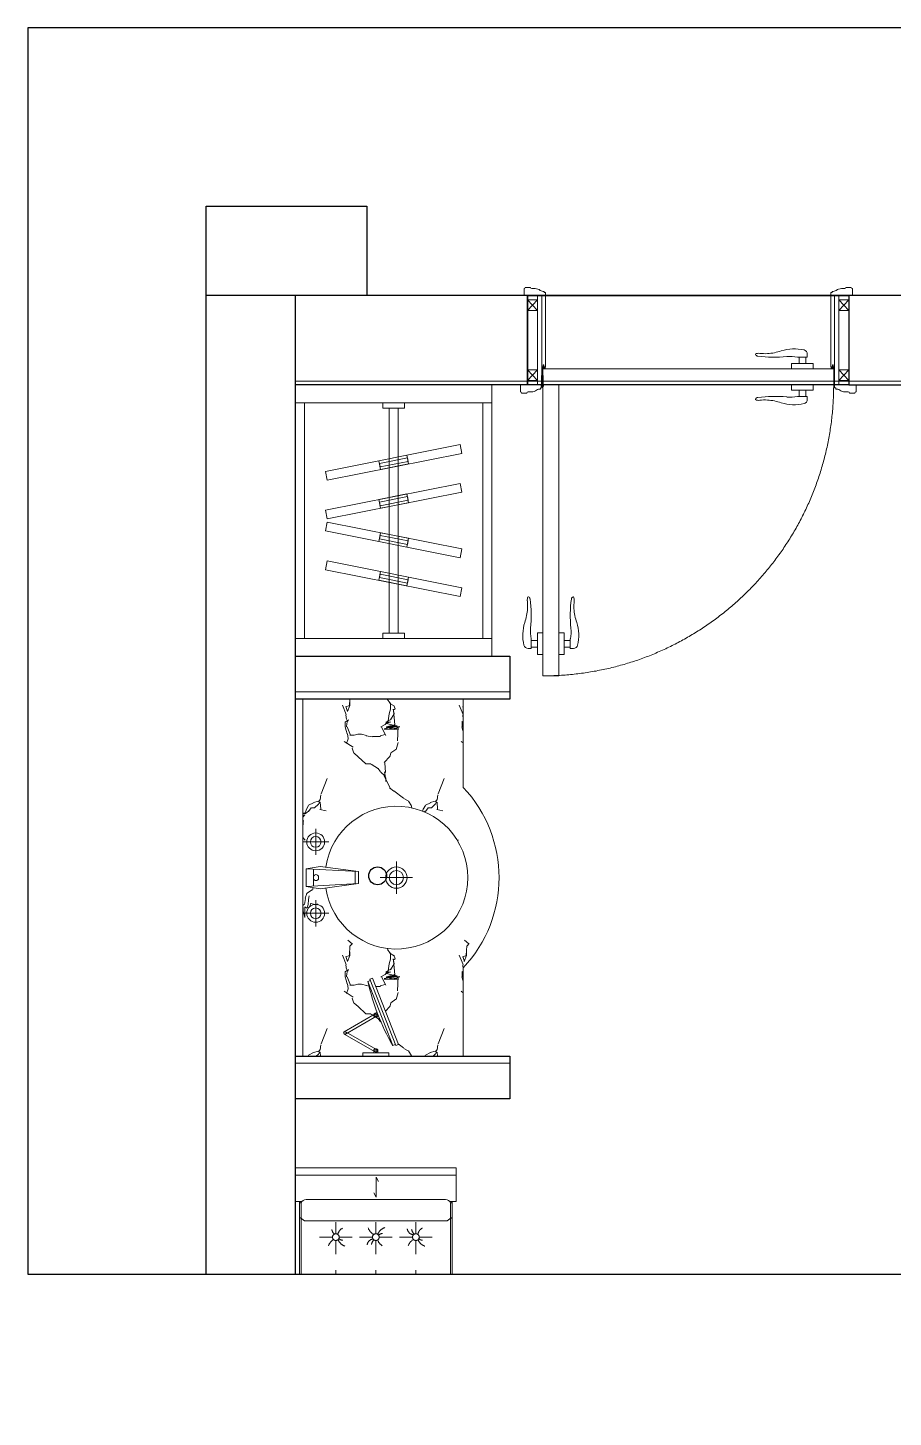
# Model space of a CAD drawing. Header units: millimetres. Extents: x 3162 to 221128, y -144913 to 11496.
# Drawn here: x 47338 to 49763, y -85377 to -81486 of the extents above; entities that cross this region are included whole.
import ezdxf
from ezdxf.xclip import XClip

# ---------------------------------------------------------------- set-up
doc = ezdxf.new("R2010")
doc.units = ezdxf.units.MM
doc.header["$LTSCALE"] = 10
doc.header["$XCLIPFRAME"] = 2
for name, pattern in [('ACAD_ISO03W100', [30, 12, -18]), ('DASH', [8.89, 6.35, -2.54]), ('DOTE', [61.468, 50.8, -5.08, 0.508, -5.08]), ('HIDDEN', [9.525, 6.35, -3.175])]:
    doc.linetypes.add(name, pattern=pattern)
for name, color, linetype, lineweight in [('FC-Doorsill【门槛线】', 8, 'Continuous', 0), ('FF-Complete【墙体完成线】', 6, 'Continuous', 0), ('FF-Door【门】', 51, 'Continuous', 0), ('FF-FIXT【洁具】', 31, 'Continuous', 0), ('FF-MT【门套】', 20, 'Continuous', 0), ('FF-【活动成品家具】', 51, 'Continuous', 0), ('Hidden【虚线】', 136, 'DASH', 0)]:
    doc.layers.add(name, color=color, linetype=linetype, lineweight=lineweight)
for name, color, linetype in [('SYMBOL【符号】', 136, 'Continuous'), ('WALL_NEW【新建墙体】', 4, 'Continuous'), ('WALL【墙体】', 7, 'Continuous')]:
    doc.layers.add(name, color=color, linetype=linetype)

# ---------------------------------------------------------------- blocks, each defined once
blk = doc.blocks.new('贵妃椅22')
for p, q in [((100, 0), (100, 600)), ((100, 600), (228.7, 600)), ((127.1, 600), (127.1, 0)), ((228.7, 600), (228.7, 585)), ((228.7, 585), (228.7, 585)), ((228.7, 585), (825, 585)), ((228.7, 585), (228.7, 576)), ((234, 579), (287.5, 579)), ((244.8, 579), (825, 579)), ((1223.7, 585), (825, 585)), ((1164.9, 579), (825, 579)), ((1218.4, 579), (1164.9, 579)), ((1350, 600), (1223.7, 600)), ((1223.7, 585), (1223.7, 600)), ((1223.7, 585), (1223.7, 585)), ((1223.7, 585), (1223.7, 576)), ((1322.9, 600), (1322.9, 0)), ((1350, 0), (1350, 600)), ((243.4, 15), (825, 15)), ((244.8, 21), (825, 21)), ((1164.9, 21), (825, 21)), ((1223.7, 15), (825, 15)), ((1218.2, 21), (1164.9, 21)), ((1223.7, 24), (1223.7, 15)), ((1223.7, 15), (1223.7, 0)), ((100, 0), (228.7, 0)), ((1350, 0), (1223.7, 0))]:
    blk.add_line(p, q)
at = {"color": 8, "ltscale": 150}
for p, q in [((220.9, 39.5), (220.9, 560.5)), ((300.9, 39.5), (300.9, 560.5)), ((1151.5, 39.5), (1151.5, 560.5)), ((1231.6, 39.5), (1231.6, 560.5)), ((158.9, 307.5), (142.9, 298.6)), ((142.9, 298.6), (208.4, 298.6)), ((208.4, 298.6), (192.4, 289.7)), ((1256.3, 307.5), (1240.3, 298.6)), ((1240.3, 298.6), (1314.6, 298.6)), ((1314.6, 298.6), (1298.6, 289.7))]:
    blk.add_line(p, q, dxfattribs=at)
at = {"color": 8, "linetype": 'HIDDEN', "ltscale": 150}
for p, q in [((361.2, 462), (361.2, 510.4)), ((543.7, 462), (543.7, 510.4)), ((726.2, 462), (726.2, 510.4)), ((908.7, 462), (908.7, 510.4)), ((1091.2, 462), (1091.2, 510.4)), ((348.7, 449.5), (304.9, 449.5)), ((361.2, 437), (361.2, 388.8)), ((373.7, 449.5), (424.7, 449.5)), ((531.2, 449.5), (484.8, 449.5)), ((543.7, 437), (543.7, 388.8)), ((556.2, 449.5), (607.2, 449.5)), ((713.7, 449.5), (667.3, 449.5)), ((726.2, 437), (726.2, 388.8)), ((738.7, 449.5), (789.8, 449.5)), ((896.2, 449.5), (845.2, 449.5)), ((908.7, 437), (908.7, 388.8)), ((921.2, 449.5), (967.6, 449.5)), ((1078.7, 449.5), (1027.7, 449.5)), ((1091.2, 437), (1091.2, 388.8)), ((1103.7, 449.5), (1147.6, 449.5)), ((361.2, 312.5), (361.2, 360.8)), ((543.7, 312.5), (543.7, 360.8)), ((726.2, 312.5), (726.2, 360.8)), ((908.7, 312.5), (908.7, 360.8)), ((1091.2, 312.5), (1091.2, 360.8)), ((348.7, 300), (304.9, 300)), ((361.2, 287.5), (361.2, 239.1)), ((373.7, 300), (424.7, 300)), ((531.2, 300), (484.8, 300)), ((543.7, 287.5), (543.7, 239.1)), ((556.2, 300), (607.2, 300)), ((713.7, 300), (667.3, 300)), ((726.2, 287.5), (726.2, 239.1)), ((738.7, 300), (789.8, 300)), ((896.2, 300), (845.2, 300)), ((908.7, 287.5), (908.7, 239.1)), ((921.2, 300), (967.6, 300)), ((1078.7, 300), (1027.7, 300)), ((1091.2, 287.5), (1091.2, 239.1)), ((1103.7, 300), (1147.6, 300)), ((361.2, 163), (361.2, 211.2)), ((543.7, 163), (543.7, 211.2)), ((726.2, 163), (726.2, 211.2)), ((908.7, 163), (908.7, 211.2)), ((1091.2, 163), (1091.2, 211.2)), ((348.7, 150.5), (304.9, 150.5)), ((361.2, 138), (361.2, 89.6)), ((373.7, 150.5), (424.7, 150.5)), ((531.2, 150.5), (484.8, 150.5)), ((543.7, 138), (543.7, 89.6)), ((556.2, 150.5), (607.2, 150.5)), ((713.7, 150.5), (667.3, 150.5)), ((724.6, 138), (724.6, 89.6)), ((738.7, 150.5), (789.8, 150.5)), ((896.2, 150.5), (845.2, 150.5)), ((908.7, 138), (908.7, 89.6)), ((921.2, 150.5), (967.6, 150.5)), ((1078.7, 150.5), (1027.7, 150.5)), ((1091.2, 138), (1091.2, 89.6)), ((1103.7, 150.5), (1147.6, 150.5))]:
    blk.add_line(p, q, dxfattribs=at)
at = {"linetype": 'HIDDEN', "ltscale": 150}
for p, q in [((228.7, 24), (228.7, 15)), ((243.4, 15), (228.7, 15)), ((228.7, 15), (228.7, 0)), ((234.2, 21), (287.5, 21))]:
    blk.add_line(p, q, dxfattribs=at)
for points in [[(234.2, 585), (234.2, 585), (287.5, 585)], [(1218.2, 585), (1218.2, 585), (1164.9, 585)], [(1164.9, 15), (1164.9, 15), (1218.2, 15)]]:
    blk.add_lwpolyline(points)
blk.add_lwpolyline([(287.5, 15), (287.5, 15), (234.2, 15)], dxfattribs=at)
at = {"color": 8, "linetype": 'HIDDEN', "ltscale": 150}
for centre in [(361.2, 449.5), (543.7, 449.5), (726.2, 449.5), (908.7, 449.5), (1091.2, 449.5), (361.2, 300), (543.7, 300), (726.2, 300), (908.7, 300), (1091.2, 300), (361.2, 150.5), (543.7, 150.5), (726.2, 150.5), (908.7, 150.5), (1091.2, 150.5)]:
    blk.add_circle(centre, 12.5, dxfattribs=at)
at = {"color": 8, "ltscale": 150}
for centre, start, end in [((241, 560.1), 110.2225, 178.8395), ((280.7, 560.1), 1.1605, 69.7775), ((1171.7, 560.1), 110.2225, 178.8395), ((1211.4, 560.1), 1.1605, 69.7775), ((1171.7, 39.9), 181.1605, 249.7775), ((1211.4, 39.9), 290.2225, 358.8395)]:
    blk.add_arc(centre, 20.1, start, end, dxfattribs=at)
for centre, radius, start, end in [((235.4, 582), 3.24, 111.9991, 248.0009), ((287.1, 582), 3.03, 278.6164, 81.3836), ((1165.4, 582), 3.03, 98.6164, 261.3836), ((1217, 582), 3.24, 291.9991, 68.0009), ((1216.6, 18), 3.38, 297.5622, 62.4378)]:
    blk.add_arc(centre, radius, start, end)
at = {"color": 8, "linetype": 'HIDDEN', "ltscale": 150}
for centre, radius, start, end in [((293.3, 410.9), 75.5, 38.7826, 66.1947), ((390, 458.6), 25.2, 96.8606, 173.3873), ((390.7, 435.6), 32.3, 100.3351, 132.5443), ((508.5, 454), 25.2, 6.6127, 83.1394), ((591.1, 430.5), 47.7, 110.1645, 149.5653), ((665.5, 423.9), 60.6, 33.1364, 67.7212), ((754.6, 458.7), 25.2, 96.8606, 173.3873), ((755.4, 435.7), 32.3, 100.3351, 132.3103), ((861.3, 430.5), 47.7, 30.4347, 69.8355), ((943.9, 454), 25.2, 96.8606, 173.3873), ((1042.3, 432.3), 47.7, 33.0642, 69.8355), ((364.3, 403.1), 44.6, 109.3862, 160.2225), ((364.4, 426.8), 19.7, 131.0371, 180.2276), ((361.9, 413), 31.4, 26.9285, 71.7471), ((536.6, 408.3), 31.4, 101.2702, 153.0715), ((507.7, 431), 32.3, 45.2011, 79.6649), ((533.6, 422.1), 20.2, 0.0573, 44.8765), ((534.1, 398.4), 44.6, 19.79, 67.6956), ((728.8, 403.3), 44.4, 108.8945, 160.2612), ((728.9, 427), 19.6, 130.1019, 180.3339), ((730.6, 412), 31.4, 26.9285, 78.7298), ((918.3, 398.4), 44.6, 112.3044, 160.21), ((918.9, 422.1), 20.2, 135.1235, 179.9427), ((944.7, 431), 32.3, 100.3351, 134.7989), ((915.8, 408.3), 31.4, 26.9285, 78.7298), ((1099.3, 400.2), 44.6, 112.3044, 160.21), ((1099.9, 423.8), 20.2, 135.1235, 179.9427), ((1093.3, 407.1), 35.9, 28.5639, 77.2041), ((1125.7, 432.7), 32.3, 100.3351, 134.7989), ((310, 284.5), 47.7, 30.4347, 69.8355), ((392.6, 307.9), 25.2, 96.8606, 173.3873), ((393.4, 284.9), 32.3, 100.3351, 134.7989), ((510.9, 306.9), 25.2, 6.6127, 83.1394), ((510.1, 283.9), 32.3, 45.2011, 79.6649), ((593.5, 283.5), 47.7, 110.1645, 149.5653), ((675.7, 284), 47.7, 30.4347, 69.8355), ((758.3, 307.5), 25.2, 96.8606, 173.3873), ((759, 284.5), 32.3, 100.3351, 134.7989), ((858.9, 283.5), 47.7, 30.4347, 69.8355), ((941.5, 306.9), 25.2, 96.8606, 173.3873), ((942.3, 283.9), 32.3, 100.3351, 134.7989), ((1059.2, 307.5), 25.2, 6.6127, 83.1394), ((1058.4, 284.5), 32.3, 45.2011, 79.6649), ((1141.8, 284), 47.7, 110.1645, 149.5653), ((367, 252.4), 44.6, 112.3044, 160.21), ((367.5, 276), 20.2, 135.1235, 179.9427), ((364.5, 262.2), 31.4, 26.9285, 78.7298), ((539, 261.3), 31.4, 101.2702, 153.0715), ((535.9, 275), 20.2, 0.0573, 44.8765), ((536.5, 251.4), 44.6, 19.79, 67.6956), ((732.6, 251.9), 44.6, 112.3044, 160.21), ((733.2, 275.6), 20.2, 135.1235, 179.9427), ((730.2, 261.8), 31.4, 26.9285, 78.7298), ((915.9, 251.4), 44.6, 112.3044, 160.21), ((916.5, 275), 20.2, 135.1235, 179.9427), ((913.5, 261.3), 31.4, 26.9285, 78.7298), ((1087.3, 261.8), 31.4, 101.2702, 153.0715), ((1084.2, 275.6), 20.2, 0.0573, 44.8765), ((1084.8, 251.9), 44.6, 19.79, 67.6956), ((295.9, 101.3), 82.6, 44.6784, 65.6546), ((396.1, 155.2), 25.2, 96.8606, 173.3873), ((396.9, 132.2), 32.3, 100.3351, 134.7989), ((511.2, 157.6), 25.2, 6.6127, 83.1394), ((510.4, 134.6), 32.3, 45.2011, 79.6649), ((593.8, 134.1), 47.7, 110.1645, 149.5653), ((678.1, 132.3), 47.7, 34.4668, 69.8355), ((760.7, 155.8), 25.2, 96.8606, 173.3873), ((761.5, 132.8), 32.3, 100.3351, 134.7989), ((858.7, 134.1), 47.7, 30.4347, 69.8355), ((941.3, 157.6), 25.2, 96.8606, 173.3873), ((942, 134.6), 32.3, 100.3351, 134.7989), ((1044.2, 137), 44.5, 30.4146, 70.5571), ((1125.2, 157.6), 25.2, 96.8606, 173.3873), ((1127.3, 130.8), 36.2, 101.2816, 134.234), ((370.5, 99.7), 44.6, 112.3044, 160.21), ((366.9, 124.2), 16.1, 119.5243, 182.9039), ((361.2, 103.8), 40.3, 29.8041, 75.717), ((539.2, 111.9), 31.4, 101.2702, 153.0715), ((536.2, 125.7), 20.2, 0.0573, 44.8765), ((536.8, 102), 44.6, 19.79, 67.6956), ((735.1, 100.2), 44.6, 112.9635, 160.21), ((735.7, 123.9), 20.2, 135.1235, 179.9427), ((727.1, 105.5), 38.5, 29.3365, 76.332), ((915.6, 102), 44.6, 112.3044, 160.21), ((916.2, 125.7), 20.2, 135.1235, 179.9427), ((913.2, 111.9), 31.4, 26.9285, 78.7298), ((1099.6, 102), 44.6, 114.1123, 160.21), ((1098.7, 126), 18.8, 134.7158, 180.8182), ((1098.2, 112.8), 30.1, 26.3241, 84.5443), ((241, 39.9), 20.1, 181.1605, 249.7775), ((280.7, 39.9), 20.1, 290.2225, 358.8395)]:
    blk.add_arc(centre, radius, start, end, dxfattribs=at)
at = {"linetype": 'HIDDEN', "ltscale": 150}
for centre, radius, start, end in [((235.8, 18), 3.38, 117.5622, 242.4378), ((287, 18), 3.04, 279.6337, 80.3663), ((1165.4, 18), 3.04, 99.6337, 260.3663)]:
    blk.add_arc(centre, radius, start, end, dxfattribs=at)
blk = doc.blocks.new('洗手台40')
at = {"color": 8}
for p, q in [((194.8, 336.5), (194.8, 263.5)), ((231.3, 300), (158.3, 300)), ((-31.3, 245.1), (-31.3, 154.9)), ((13.8, 200), (-76.3, 200)), ((182.2, 231.4), (74.6, 216.7)), ((221.1, 225), (74.6, 216.7)), ((74.6, 216.7), (74.6, 200)), ((74.6, 183.3), (74.6, 200)), ((84.7, 217.2), (84.7, 200)), ((84.7, 182.8), (84.7, 200)), ((221.1, 225), (182.2, 231.4)), ((201.4, 223.9), (201.4, 200)), ((201.4, 176.1), (201.4, 200)), ((221.1, 225), (221.1, 200)), ((221.1, 175), (221.1, 200)), ((221.1, 175), (74.6, 183.3)), ((182.2, 168.6), (74.6, 183.3)), ((221.1, 175), (182.2, 168.6)), ((194.8, 136.5), (194.8, 63.5)), ((231.3, 100), (158.3, 100))]:
    blk.add_line(p, q, dxfattribs=at)
for centre, radius in [((194.8, 300), 25), ((194.8, 300), 15), ((-31.3, 200), 30), ((-31.3, 200), 20), ((194.8, 100), 25), ((194.8, 100), 15)]:
    blk.add_circle(centre, radius, dxfattribs=at)
blk.add_arc((-31.3, 200), 200, 8.4238, 351.5762)
for centre, start, end in [((194, 201.2), 350.5252, 189.4748), ((194, 198.8), 170.5252, 9.4748)]:
    blk.add_arc(centre, 7.19, start, end, dxfattribs=at)
blk = doc.blocks.new('刮须镜平面')
at = {"color": 0, "ltscale": 0.4}
for p, q in [((-118.2, 1.9), (-68.3, 88.4)), ((-61.6, 84.6), (-111.6, -1.9)), ((-68.3, 84.6), (-18.3, -1.9)), ((-11.7, 1.9), (-61.6, 88.4)), ((-218.4, 9.3), (-215.7, 16.4)), ((-32.2, -63), (-218.4, 9.3)), ((-215.7, 16.4), (-29.4, -55.8)), ((-212.1, 15), (-209.3, 22.2)), ((-209.3, 22.2), (-30.2, -47.3)), ((-122.3, -3.3), (-120.3, 2.1)), ((-9.2, 5.8), (-15, 5.8)), ((-9.2, 36.5), (0, 36.5)), ((-9.2, -36.5), (-9.2, 36.5)), ((0, 36.5), (0, -36.5)), ((-111.6, -7.5), (-109.5, -2.1)), ((-9.2, -5.8), (-15, -5.8)), ((0, -36.5), (-9.2, -36.5)), ((-33, -54.4), (-30.2, -47.3)), ((-29.4, -55.8), (-32.2, -63))]:
    blk.add_line(p, q, dxfattribs=at)
for centre in [(-64.9, 86.5), (-114.9, 0), (-15, 0)]:
    blk.add_circle(centre, 3.07, dxfattribs=at)
for centre, radius, start, end in [((-64.9, 86.5), 3.84, 30, 210), ((-64.9, 86.5), 3.84, 330, 150), ((-335.4, -568.2), 603.7, 59.6373, 77.9472), ((-114.9, 0), 5.76, 338.7922, 158.7922), ((-114.9, 0), 3.84, 150, 330), ((-15, 0), 5.76, 90, 270), ((-15, 0), 3.84, 210, 30)]:
    blk.add_arc(centre, radius, start, end, dxfattribs=at)
blk = doc.blocks.new('*U803', base_point=(20486.2, -29895.8))
for points in [[(20536.2, -30445.8), (20486.2, -30445.8), (20486.2, -29895.8), (20536.2, -29895.8)], [(21196.2, -29895.8), (21246.2, -29895.8), (21246.2, -30445.8), (21196.2, -30445.8)]]:
    blk.add_lwpolyline(points, close=True)
for points in [[(20536.2, -29895.8), (21196.2, -29895.8)], [(20536.2, -30445.8), (21196.2, -30445.8)]]:
    blk.add_lwpolyline(points)
at = {"color": 0}
for points in [[(20536.2, -29920.8), (21196.2, -29920.8)], [(20536.2, -30420.8), (21196.2, -30420.8)]]:
    blk.add_lwpolyline(points, dxfattribs=at)
at = {"color": 0, "linetype": 'DASH', "ltscale": 24}
for points in [[(20653.5, -30357.1), (20728.6, -29979.5), (20753.2, -29984.4), (20678.1, -30362)], [(20762.1, -30357.1), (20837.2, -29979.5), (20861.7, -29984.4), (20786.6, -30362)], [(20895.2, -29979.5), (20970.3, -30357.1), (20945.8, -30362), (20870.7, -29984.4)], [(21003.8, -29979.5), (21078.9, -30357.1), (21054.4, -30362), (20979.3, -29984.4)], [(20683.3, -30207.6), (20698.9, -30129.1), (20723.4, -30134), (20707.8, -30212.4)], [(20690.6, -30209), (20706.3, -30130.6), (20716.1, -30132.5), (20700.5, -30211)], [(20791.9, -30207.6), (20807.5, -30129.1), (20832, -30134), (20816.4, -30212.4)], [(20799.2, -30209), (20814.8, -30130.6), (20824.6, -30132.5), (20809, -30211)], [(20925, -30129.1), (20940.6, -30207.6), (20916, -30212.4), (20900.4, -30134)], [(20917.6, -30130.6), (20933.2, -30209), (20923.4, -30211), (20907.8, -30132.5)], [(21033.5, -30129.1), (21049.1, -30207.6), (21024.6, -30212.4), (21009, -30134)], [(21026.2, -30130.6), (21041.8, -30209), (21032, -30211), (21016.4, -30132.5)]]:
    blk.add_lwpolyline(points, close=True, dxfattribs=at)
at = {"color": 0}
for points in [[(20551.2, -30200.8), (20536.2, -30200.8), (20536.2, -30140.8), (20551.2, -30140.8)], [(21181.2, -30140.8), (21196.2, -30140.8), (21196.2, -30200.8), (21181.2, -30200.8)], [(21181.2, -30140.8), (21196.2, -30140.8), (21196.2, -30200.8), (21181.2, -30200.8)]]:
    blk.add_lwpolyline(points, close=True, dxfattribs=at)
at = {"color": 0, "linetype": 'DASH', "ltscale": 24}
for points in [[(20551.2, -30158.3), (21181.2, -30158.3)], [(20551.2, -30183.3), (21181.2, -30183.3)]]:
    blk.add_lwpolyline(points, dxfattribs=at)
blk = doc.blocks.new('门套线03')
at = {"ltscale": 100}
blk.add_lwpolyline([(60, 0), (60, 19.7, -0.339185), (56.6, 23.1), (42, 23.1, -0.360475), (38.5, 19.7), (29.2, 19.7, 0.137802), (14.5, 14.7, -0.16589), (3.4, 11.9), (3.4, 8.7), (0, 8.7), (0, 0)], format="xyb", close=True, dxfattribs=at)
blk = doc.blocks.new('HL_Door_Hinge')
at = {"color": 0, "linetype": 'DOTE', "ltscale": 0.04}
for p, q in [((-4, 3), (4, 3)), ((0, -1), (0, 7))]:
    blk.add_line(p, q, dxfattribs=at)
at = {"color": 0, "linetype": 'DASH', "ltscale": 5}
for p, q in [((-2, -26), (-2, 0.8)), ((-0.5, -26), (-0.5, 0)), ((0.5, -26), (0.5, 0)), ((2, -26), (2, 0.8)), ((-0.5, -26), (-2, -26)), ((0.5, -26), (2, -26))]:
    blk.add_line(p, q, dxfattribs=at)
for radius in [3, 2]:
    blk.add_circle((0, 3), radius, dxfattribs=at)
blk = doc.blocks.new('HL_Door_Seal')
at = {"color": 0}
for p, q in [((5, 0), (-5, 0)), ((-1, 6), (-0.5, 6.5)), ((-1, 6), (-0.5, 6)), ((-1, 5.5), (-0.5, 6)), ((-1, 5.5), (-0.5, 5.5)), ((-1, 5), (-0.5, 5.5)), ((-1, 4.5), (-0.5, 5)), ((-1, 5), (-0.5, 5)), ((-1, 4.5), (-0.5, 4.5)), ((-1, 4), (-0.5, 4.5)), ((-1, 4), (-0.5, 4)), ((-1, 3.5), (-0.5, 4)), ((-1, 3.5), (-0.5, 3.5)), ((-1, 3), (-0.5, 3.5)), ((-1, 3), (-0.5, 3)), ((-1, 2.5), (-0.5, 3)), ((-1, 2.5), (-0.5, 2.5)), ((-1, 2), (-0.5, 2.5)), ((-1, 2), (-0.5, 2)), ((-1, 1.5), (-0.5, 2)), ((-1, 1.5), (-0.5, 1.5)), ((-1, 1), (-0.5, 1.5)), ((-1, 1), (-0.5, 1)), ((-1, 0.5), (-0.5, 1)), ((-1, 0.5), (-0.5, 0.5)), ((-1, 0), (-0.5, 0.5)), ((-0.5, 6.5), (0.5, 6.5)), ((1, 6), (0.5, 6.5)), ((1, 6), (0.5, 6)), ((1, 5.5), (0.5, 6)), ((1, 5.5), (0.5, 5.5)), ((1, 5), (0.5, 5.5)), ((1, 5), (0.5, 5)), ((1, 4.5), (0.5, 5)), ((1, 4.5), (0.5, 4.5)), ((1, 4), (0.5, 4.5)), ((1, 4), (0.5, 4)), ((1, 3.5), (0.5, 4)), ((1, 3.5), (0.5, 3.5)), ((1, 3), (0.5, 3.5)), ((1, 3), (0.5, 3)), ((1, 2.5), (0.5, 3)), ((1, 2.5), (0.5, 2.5)), ((1, 2), (0.5, 2.5)), ((1, 2), (0.5, 2)), ((1, 1.5), (0.5, 2)), ((1, 1.5), (0.5, 1.5)), ((1, 1), (0.5, 1.5)), ((1, 1), (0.5, 1)), ((1, 0.5), (0.5, 1)), ((1, 0.5), (0.5, 0.5)), ((1, 0), (0.5, 0.5))]:
    blk.add_line(p, q, dxfattribs=at)
blk.add_lwpolyline([(-3.9, -1, 0.774597), (3.9, -1)], format="xyb", close=True, dxfattribs=at)
blk.add_arc((0, 0), 5, 180, 0.0005, dxfattribs=at)
blk = doc.blocks.new('门把手02')
at = {"color": 250}
for p, q in [((-13.5, 32.2), (-13.5, 40.9)), ((-30.4, 14.6), (-15.2, 14.6)), ((-30.4, 0), (-30.4, 14.6)), ((30.4, 0), (-30.4, 0)), ((-15.2, 14.6), (19.6, 14.6)), ((-15.2, 14.6), (19.6, 14.6)), ((12.9, 32.2), (-13.5, 32.2)), ((-9.4, 14.6), (-9.4, 32.2)), ((9.4, 14.6), (9.4, 32.2)), ((19.6, 14.6), (30.4, 14.6)), ((30.4, 14.6), (30.4, 0))]:
    blk.add_line(p, q, dxfattribs=at)
at = {"color": 250, "extrusion": (0, 0, -1)}
for centre, major_axis, start_param, end_param in [((-1.3, 40.9), (-8.59, 8.59), 5.497787, 6.813202), ((23.4, -64.1), (-0.1, 120), -0.233047, 0.306451), ((107.8, 189.2), (1.8, 147), 3.194781, 3.464277), ((105.2, 172), (-91.7, 91.7), 3.813778, 3.981187), ((122.5, 24), (-13.7, 13.7), 0.647464, 1.248663), ((124, 43.6), (5.92, 5.92), 1.238085, 2.228964), ((130.6, 40.4), (-0.729, 0.729), 1.325662, 2.819982), ((12.9, 37.2), (3.58, 3.58), 2.124304, 2.356194), ((33.8, -51.4), (0, 86), -0.231441, 0.114669), ((79.3, 368.4), (-0.1, 336.3), 3.005111, 3.247916)]:
    blk.add_ellipse(centre, major_axis=major_axis, ratio=1, start_param=start_param, end_param=end_param, dxfattribs=at)
blk = doc.blocks.new('hld_1_819.978_250_门把手02_门套线03_45_0_0_3_40_0_1_1')
at = {"layer": 'FC-Doorsill【门槛线】'}
for p, q in [((-0.5, 0.1389), (0.5, 0.1389)), ((-0.5, -0.1389), (0.5, -0.1389))]:
    blk.add_line(p, q, dxfattribs=at)
at = {"layer": 'FF-Door【门】'}
blk.add_lwpolyline([(-0.4528, 0.1389), (-0.4028, 0.1389), (-0.4028, 1.0444), (-0.4528, 1.0444)], close=True, dxfattribs=at)
at = {"layer": 'FF-Door【门】', "color": 250, "linetype": 'ACAD_ISO03W100', "ltscale": 0.104167}
blk.add_lwpolyline([(-0.4528, 0.1389), (0.4528, 0.1389), (0.4528, 0.0889), (-0.4528, 0.0889)], close=True, dxfattribs=at)
at = {"layer": 'FF-Door【门】', "color": 8, "linetype": 'HIDDEN', "ltscale": 60}
blk.add_arc((-0.4528, 0.1389), 0.9056, 0, 90, dxfattribs=at)
at = {"layer": 'FF-MT【门套】', "color": 250}
for p, q in [((-0.4689, 0.1256), (-0.5, 0.0922)), ((-0.4689, 0.0922), (-0.5, 0.1256)), ((0.4689, 0.1256), (0.5, 0.0922)), ((0.4689, 0.0922), (0.5, 0.1256)), ((-0.5, -0.0922), (-0.4689, -0.1256)), ((-0.5, -0.1256), (-0.4689, -0.0922)), ((0.5, -0.0922), (0.4689, -0.1256)), ((0.5, -0.1256), (0.4689, -0.0922))]:
    blk.add_line(p, q, dxfattribs=at)
for points in [[(-0.5, 0.1389), (-0.4689, 0.1389), (-0.4689, 0.1256), (-0.5, 0.1256)], [(-0.4689, 0.1389), (-0.4556, 0.1389), (-0.4556, -0.1389), (-0.4689, -0.1389)], [(0.4689, 0.1389), (0.4556, 0.1389), (0.4556, -0.1389), (0.4689, -0.1389)], [(0.5, 0.1389), (0.4689, 0.1389), (0.4689, 0.1256), (0.5, 0.1256)], [(-0.4689, 0.1256), (-0.4689, 0.0922), (-0.5, 0.0922), (-0.5, 0.1256)], [(0.4689, 0.1256), (0.4689, 0.0922), (0.5, 0.0922), (0.5, 0.1256)], [(-0.5, -0.0922), (-0.5, -0.1256), (-0.4689, -0.1256), (-0.4689, -0.0922)], [(-0.5, -0.1389), (-0.4689, -0.1389), (-0.4689, -0.1256), (-0.5, -0.1256)], [(0.5, -0.0922), (0.5, -0.1256), (0.4689, -0.1256), (0.4689, -0.0922)], [(0.5, -0.1389), (0.4689, -0.1389), (0.4689, -0.1256), (0.5, -0.1256)]]:
    blk.add_lwpolyline(points, close=True, dxfattribs=at)
at = {"layer": 'FF-MT【门套】'}
for points in [[(-0.5, 0.1389), (-0.4556, 0.1389), (-0.4556, 0.0833), (-0.4444, 0.0833), (-0.4444, -0.1389), (-0.5, -0.1389)], [(0.5, 0.1389), (0.4556, 0.1389), (0.4556, 0.0833), (0.4444, 0.0833), (0.4444, -0.1389), (0.5, -0.1389)]]:
    blk.add_lwpolyline(points, close=True, dxfattribs=at)
at = {"layer": 'FF-Door【门】', "color": 250, "yscale": 0.001111138856807, "zscale": 0.001111138856807}
for name, p, xscale, rotation in [('门把手02', (-0.4528, 0.9444), -0.001111138856807, 90.00000000000593), ('门把手02', (-0.4028, 0.9444), 0.001111138856807, 270.0000000000178), ('HL_Door_Seal', (-0.45, 0.0833), 0.001111138856807, 180.0000000000119), ('HL_Door_Seal', (0.45, 0.0833), -0.001111138856807, 180)]:
    blk.add_blockref(name, p, dxfattribs=dict(at, xscale=xscale, rotation=rotation))
at = {"layer": 'FF-Door【门】', "color": 250, "zscale": 0.001111138856807}
for name, p, xscale, yscale in [('门把手02', (0.3556, 0.1389), -0.001111138856807, 0.001111138856807), ('HL_Door_Hinge', (-0.4542, 0.1389), 0.001111138856807, 0.001111138856807), ('门把手02', (0.3556, 0.0889), -0.001111138856807, -0.001111138856807)]:
    blk.add_blockref(name, p, dxfattribs=dict(at, xscale=xscale, yscale=yscale))
at = {"layer": 'FF-MT【门套】', "zscale": 0.001111138856807}
for p, xscale, yscale in [((-0.4556, 0.1389), -0.001111138856807, 0.001111138856807), ((0.4556, 0.1389), 0.001111138856807, 0.001111138856807), ((-0.4444, -0.1389), -0.001111138856807, -0.001111138856807), ((0.4444, -0.1389), 0.001111138856807, -0.001111138856807)]:
    blk.add_blockref('门套线03', p, dxfattribs=dict(at, xscale=xscale, yscale=yscale))
blk = doc.blocks.new('海龙_08067598')
at = {"layer": 'FF-FIXT【洁具】'}
h = blk.add_hatch(dxfattribs=at)
h.set_pattern_fill('AA大理石深SC800', color=8, scale=700, style=0, pattern_type=2)
h.set_pattern_definition([(177.769103, (2570952.35, -1700571.014), (-700.00002183, -2.69e-05), [40.03034, -8366.3405]), (28.1136392, (2570932.35, -1700533.616), (700.0000028, 327.23196765), [26.45461, -5529.00824]), (76.6298055, (2570932.35, -1700480.636), (-1.05e-05, 327.2319275), [14.41496, -3012.71901]), (106.992819, (2570935.68, -1700457.26), (6.7e-06, 327.2319222), [11.40566, -2383.78875]), (21.8355897, (2570932.35, -1700433.89), (699.99999517, 327.2319006), [25.13679, -5253.58526]), (17.3096175, (2570935.68, -1700427.66), (700.0000145, 327.231969), [10.47438, -2189.14444]), (162.690382, (2570912.35, -1700569.46), (-700.0000325, 327.231908), [20.94876, -2178.67006]), (125.490837, (2570892.35, -1700563.22), (-4.3e-05, 327.231901), [17.22434, -1188.48149]), (162.690382, (2570882.35, -1700549.2), (-700.0000325, 327.231908), [10.47438, -2189.14444]), (136.925518, (2570872.35, -1700546.08), (-2e-05, 327.23191), [22.8165, -935.47517]), (3.3442344, (2570829.018, -1700532.058), (700.000013, 4.667e-05), [26.71214, -5582.84048]), (10.5914065, (2570812.35, -1700535.174), (1400.000031, 327.2319727), [16.95554, -3543.70772]), (0, (2570802.35, -1700535.17), (700, 327.23194), [10, -689.99994]), (103.370194, (2570932.35, -1700533.616), (-5.48e-05, 327.2319113), [14.41489, -3012.71901]), (90, (2570929, -1700519.6), (700, -4e-14), [10.90773, -316.32419]), (90, (2570929, -1700508.7), (700, -4e-14), [10.90773, -316.32419]), (78.995121, (2570929.02, -1700497.776), (-2.72e-05, 327.2319559), [17.46185, -3649.52189]), (90, (2570932.35, -1700446.35), (700, -4e-14), [12.46598, -314.76592]), (6.6658365, (2570922.35, -1700429.21), (699.9999705, 1.27e-05), [13.42411, -2805.63262]), (160.679045, (2570922.35, -1700429.21), (-699.9999937, 327.231933), [14.12908, -2952.97835]), (47.485996, (2570639.02, -1700634.9), (700.0000005, 654.4639248), [14.79793, -3092.76646]), (6.1571803, (2570649.018, -1700623.995), (2800.00001973, 327.23192843), [43.58473, -9109.2134]), (31.9352432, (2570692.35, -1700619.32), (699.9999716, 327.2319319), [11.78345, -2462.74511]), (19.3209546, (2570702.35, -1700613.09), (699.999996, 327.2319281), [14.12908, -2952.97835]), (8.8568723, (2570715.68, -1700608.41), (699.9999635, 5.46e-05), [20.24134, -2105.10111]), (30.29957, (2570735.684, -1700605.295), (700.0000166, 327.2319738), [15.44284, -3227.55244]), (61.8626245, (2570749.02, -1700597.5), (-3.7e-05, 327.231936), [14.13664, -1470.21231]), (52.9473395, (2570755.684, -1700585.038), (700.00000455, 981.6958246), [33.192334, -6937.19747]), (51.263996, (2570775.684, -1700558.55), (699.999997, 981.6958529), [15.98128, -3340.08304]), (25.054876, (2570785.68, -1700546.08), (700, -3e-06), [36.79571, -735.91427]), (47.485996, (2570819.02, -1700530.5), (700.0000005, 654.4639248), [14.79793, -3092.76646]), (31.9352432, (2570829.02, -1700519.59), (699.9999716, 327.2319319), [11.78345, -2462.74511]), (56.6470201, (2570839.018, -1700513.36), (700.0000012, 981.6958188), [24.25143, -5068.55181]), (90, (2570852.35, -1700493.1), (700, -4e-14), [15.582476, -311.64945]), (47.485996, (2570852.35, -1700477.52), (700.0000005, 654.4639248), [29.59586, -3077.96853]), (47.485996, (2570872.35, -1700455.704), (700.0000005, 654.4639248), [14.79793, -3092.76646]), (19.3209546, (2570882.35, -1700444.796), (699.999996, 327.2319281), [14.12908, -2952.97835]), (56.2378233, (2570895.684, -1700440.12), (699.99996254, 981.69585345), [29.98968, -6267.84088]), (25.054876, (2570715.68, -1700614.64), (700, -3e-06), [14.71827, -757.99171]), (80.6556929, (2570712.35, -1700634.9), (2.62e-05, 327.2319152), [20.52967, -4290.69354]), (160.679045, (2570725.684, -1700639.58), (-699.9999937, 327.231933), [14.12908, -2952.97835]), (148.064756, (2570735.68, -1700645.81), (-699.999967, 327.2319416), [11.78345, -2462.74511]), (115.424913, (2570742.35, -1700659.834), (-700.000029, 1636.1597197), [15.52817, -3245.38277]), (103.370194, (2570745.684, -1700673.86), (-5.48e-05, 327.2319113), [14.41489, -3012.71901]), (144.961427, (2570752.35, -1700678.53), (-700.0000265, 654.4638884), [8.14233, -1701.74844]), (173.334163, (2570765.684, -1700680.09), (-699.9999705, 1.88e-05), [13.42411, -2805.63262]), (158.418473, (2570809.018, -1700697.232), (-4199.99999472, 1636.15974199), [46.60026, -9739.4493]), (78.995121, (2570722.35, -1700695.674), (-2.72e-05, 327.2319559), [17.46185, -3649.52189]), (4.4550498, (2570725.684, -1700678.533), (700.0000104, 4.37e-05), [20.0606, -4192.66778]), (154.945124, (2570745.68, -1700676.97), (-700, -9e-07), [7.35917, -765.35081]), (132.514004, (2570739.02, -1700673.86), (-699.9999993, 654.463926), [14.79793, -3092.76646]), (90, (2570729, -1700662.95), (700, -4e-14), [9.34949, -317.88246]), (142.076999, (2570729.02, -1700653.6), (-700.0000235, 654.463844), [12.67686, -2649.46857]), (125.490837, (2570719.02, -1700645.81), (-4.3e-05, 327.231901), [11.48294, -1194.22296]), (99.344307, (2570712.35, -1700636.46), (-2.57e-05, 327.2319152), [20.5296, -4290.69354]), (90, (2570709, -1700634.9), (700, -4e-14), [18.69897, -308.53291]), (136.925518, (2570709.02, -1700634.9), (-2e-05, 327.23191), [18.2532, -940.03847]), (70.3775316, (2570692.35, -1700631.79), (1.97e-05, 327.231914), [9.92593, -2074.51804]), (175.54495, (2570692.35, -1700631.786), (-700.0000158, -2.36e-05), [40.1212, -4172.60718]), (148.064756, (2571289.02, -1700708.14), (-699.999967, 327.2319416), [23.56697, -2450.96166]), (35.0385725, (2571249.02, -1700703.47), (700.000032, 654.463882), [8.14233, -1701.74844]), (6.6658365, (2571265.684, -1700703.465), (699.9999705, 1.27e-05), [13.42411, -2805.63262]), (162.690382, (2571255.68, -1700711.26), (-700.0000325, 327.231908), [10.47438, -2189.14444]), (64.5750864, (2571242.35, -1700739.305), (699.9999829, 1636.1597424), [31.05627, -3229.8546]), (0, (2571249.02, -1700703.47), (700, 327.23194), [16.666664, -683.33328]), (118.137375, (2571292.35, -1700714.37), (-2.2e-05, 327.231903), [7.06832, -1477.28063]), (157.435521, (2571322.35, -1700726.84), (-699.9999875, 327.23189523), [32.48693, -6789.76837]), (136.925518, (2571329.02, -1700733.07), (-2e-05, 327.23191), [9.1266, -949.16507]), (154.945124, (2571339.02, -1700737.75), (-700, -9e-07), [11.03872, -761.67126]), (49.4476465, (2571272.35, -1700709.7), (700.0000126, 981.6957893), [10.25416, -2143.11958]), (51.263996, (2571049.02, -1700441.68), (699.999997, 981.6958529), [15.98128, -3340.08304]), (136.925518, (2571049.02, -1700441.68), (-2e-05, 327.23191), [9.1266, -949.16507]), (176.655765, (2571042.35, -1700435.447), (-700.00001707, -1.59e-05), [26.71214, -5582.84048]), (106.992819, (2571015.68, -1700433.89), (6.7e-06, 327.2319222), [11.40566, -2383.78875]), (19.3209546, (2570999.02, -1700427.655), (699.999996, 327.2319281), [14.12908, -2952.97835]), (159.49524, (2571015.684, -1700433.89), (-700.0000066, 327.2319549), [17.79407, -3718.95475]), (180, (2571025.7, -1700433.9), (-700, 327.23194), [10, -689.99994]), (22.2465213, (2570989.018, -1700422.98), (700.0000198, 327.23192524), [28.8113, -6021.55701]), (6.6658365, (2570975.684, -1700424.54), (699.9999705, 1.27e-05), [13.42411, -2805.63262]), (52.1215557, (2571145.684, -1700686.324), (700.0000225, 981.6958277), [21.71596, -4538.63158]), (78.995121, (2571159.02, -1700669.184), (-2.72e-05, 327.2319559), [17.46185, -3649.52189]), (162.690382, (2571162.35, -1700652.04), (-700.0000325, 327.231908), [10.47438, -2189.14444]), (164.332014, (2571152.35, -1700648.926), (-1399.9999669, 327.2319563), [17.30988, -3617.75911]), (104.970339, (2571135.684, -1700644.25), (-3.98e-05, 327.2319457), [12.90394, -2696.92402]), (109.622468, (2571132.35, -1700631.79), (-1.74e-05, 327.231914), [9.92593, -2074.51804]), (90, (2571129, -1700622.44), (700, -4e-14), [12.46598, -314.76592]), (25.054876, (2571129.02, -1700625.55), (700, -3e-06), [14.71827, -757.99171]), (166.844039, (2571149.02, -1700630.23), (-699.999993, 327.2319035), [20.53905, -1417.1955]), (0, (2571139.02, -1700630.23), (700, 327.23194), [10, -689.99994]), (15.667986, (2571122.35, -1700634.9), (1399.9999669, 327.2319563), [17.30988, -3617.75911]), (180, (2571139.02, -1700634.9), (-700, 327.23194), [16.666664, -683.33328]), (180, (2571152.35, -1700634.9), (-700, 327.23194), [13.333334, -686.66661]), (61.8626245, (2571149.02, -1700641.14), (-3.7e-05, 327.231936), [7.06832, -1477.28063]), (162.690382, (2571159.02, -1700644.25), (-700.0000325, 327.231908), [10.47438, -2189.14444]), (173.334163, (2571172.35, -1700645.81), (-699.9999705, 1.88e-05), [13.42411, -2805.63262]), (171.143127, (2571182.35, -1700647.37), (-699.9999743, -6e-06), [10.12067, -2115.22178]), (13.15596, (2570992.35, -1700558.55), (699.999983, 327.2319595), [13.6927, -1424.04185]), (146.796701, (2570992.35, -1700558.55), (-1400.0000003, 981.6958516), [19.91878, -4163.01753]), (118.137375, (2570975.68, -1700547.64), (-2.2e-05, 327.231903), [14.13664, -1470.21231]), (90, (2570969, -1700547.64), (700, -4e-14), [12.46598, -314.76592]), (113.162745, (2570969.02, -1700547.64), (-3.44e-05, 327.2319177), [8.47434, -1771.13755]), (75.873987, (2570959.018, -1700566.34), (699.99999423, 2945.08749146), [27.31624, -5709.08807]), (90, (2570959, -1700566.34), (700, -4e-14), [18.69897, -308.53291]), (106.992819, (2570959.02, -1700547.64), (6.7e-06, 327.2319222), [11.40566, -2383.78875]), (90, (2570955.7, -1700574.1), (700, -4e-14), [37.397934, -289.83395]), (95.3136086, (2570955.684, -1700574.13), (-1.335e-05, 327.2319124), [35.99435, -7522.8223]), (83.5762835, (2570949.018, -1700567.898), (3.255e-05, 327.23196893), [29.79375, -6226.89452]), (90, (2570949, -1700567.9), (700, -4e-14), [9.34949, -317.88246]), (76.6298055, (2570949.02, -1700558.55), (-1.05e-05, 327.2319275), [14.41496, -3012.71901]), (103.370194, (2570952.35, -1700544.524), (-5.48e-05, 327.2319113), [14.41489, -3012.71901]), (90, (2570949, -1700557), (700, -4e-14), [26.490205, -300.7417]), (133.553349, (2571252.35, -1700692.56), (-700.0000129, 654.4639115), [19.35087, -4044.33463]), (169.408593, (2571269.02, -1700695.674), (-1400.000041, 327.2319161), [16.95554, -3543.70772]), (6.6658365, (2571242.35, -1700700.35), (699.9999705, 1.27e-05), [13.42411, -2805.63262]), (66.837255, (2571242.35, -1700700.35), (-2.94e-05, 327.231945), [8.47434, -1771.13755]), (148.064756, (2571245.68, -1700680.09), (-699.999967, 327.2319416), [35.35042, -2439.17821]), (164.332014, (2571215.684, -1700661.39), (-1399.9999669, 327.2319563), [17.30988, -3617.75911]), (122.690182, (2571199.02, -1700656.72), (-699.9999866, 981.6958593), [18.51521, -3869.68155]), (160.679045, (2571189.02, -1700641.135), (-699.9999937, 327.231933), [14.12908, -2952.97835]), (169.408593, (2571175.684, -1700636.46), (-1400.000041, 327.2319161), [16.95554, -3543.70772]), (133.553349, (2571159.02, -1700633.344), (-700.0000129, 654.4639115), [19.35087, -4044.33463]), (130.552353, (2571145.68, -1700619.32), (-700.000004, 981.6957954), [20.50832, -2132.86542]), (102.074477, (2571132.35, -1700603.74), (-2.5e-05, 327.2319044), [15.93501, -3330.41737]), (169.408593, (2571129.02, -1700588.155), (-1400.000041, 327.2319161), [33.91108, -3526.75218]), (139.920946, (2571095.684, -1700581.92), (-700.0000024, 654.46388085), [21.78204, -4552.44356]), (154.945124, (2571079.02, -1700567.9), (-700, -9e-07), [11.03872, -761.67126]), (90, (2571069, -1700563.2), (700, -4e-14), [29.606696, -297.62523]), (0, (2571055.7, -1700533.6), (700, 327.23194), [13.333334, -686.66661]), (14.9560981, (2571032.35, -1700539.85), (1399.9999853, 327.2319453), [24.15147, -5047.66192]), (31.9352432, (2571022.35, -1700546.08), (699.9999716, 327.2319319), [11.78345, -2462.74511]), (61.8626245, (2571015.68, -1700558.55), (-3.7e-05, 327.231936), [14.13664, -1470.21231]), (17.3096175, (2571005.68, -1700561.66), (700.0000145, 327.231969), [10.47438, -2189.14444]), (118.137375, (2571005.68, -1700561.66), (-2.2e-05, 327.231903), [7.06832, -1477.28063]), (4.4550498, (2570962.35, -1700558.55), (700.0000104, 4.37e-05), [40.1212, -4172.60718]), (51.263996, (2570952.35, -1700571.014), (699.999997, 981.6958529), [15.98128, -3340.08304]), (0, (2571005.7, -1700547.64), (700, 327.23194), [16.666664, -683.33328]), (166.844039, (2571005.68, -1700547.64), (-699.999993, 327.2319035), [13.6927, -1424.04185]), (171.143127, (2570992.35, -1700544.52), (-699.9999743, -6e-06), [20.24134, -2105.10111]), (142.076999, (2570972.35, -1700541.41), (-700.0000235, 654.463844), [12.67686, -2649.46857]), (118.137375, (2570962.35, -1700533.62), (-2.2e-05, 327.231903), [14.13664, -1470.21231]), (90, (2570935.7, -1700466.6), (700, -4e-14), [9.34949, -317.88246]), (171.143127, (2570965.68, -1700426.1), (-699.9999743, -6e-06), [10.12067, -2115.22178]), (154.945124, (2570975.68, -1700430.77), (-700, -9e-07), [11.03872, -761.67126]), (125.490837, (2570975.68, -1700430.77), (-4.3e-05, 327.231901), [11.48294, -1194.22296]), (0, (2570955.7, -1700421.42), (700, 327.23194), [13.333334, -686.66661]), (17.3096175, (2570945.68, -1700424.54), (700.0000145, 327.231969), [10.47438, -2189.14444])])
h.paths.add_polyline_path([(1995, 1855), (1595, 1855), (1595, 1843.5, -0.414214), (1620, 1818.5, -1), (1570, 1818.5, -0.414214), (1595, 1843.5), (1595, 1855), (1522.9, 1855, -0.103244), (1525, 1845, -0.125339), (1522, 1833), (1526.4, 1805.9), (1524.3, 1790.3, -13.578811), (1465.7, 1790.3), (1463.6, 1805.9), (1470, 1844.8), (1475, 1844.8, -0.104885), (1477.1, 1855), (1395, 1855), (1395, 1843.5, -0.414214), (1420, 1818.5, -1), (1370, 1818.5, -0.414214), (1395, 1843.5), (1395, 1855), (995, 1855), (995, 1686.5), (1004.2, 1686.5), (1004.2, 1655.8), (1008.9, 1655.8), (1057.3, 1738, -0.57735), (1062.6, 1738), (1113.2, 1651.9), (1064.4, 1736.5), (1015.5, 1651.8, -0.510568), (1010, 1644.2), (1004.2, 1644.2), (1004.2, 1613.5), (995, 1613.5), (995, 1405), (1242.5, 1405, 0.39604), (1747.5, 1405), (1995, 1405)])
h.paths.add_polyline_path([(1213.4, 1659.3), (1027.2, 1587), (1024.4, 1594.2), (1028, 1595.6), (1025.2, 1602.7), (1025.2, 1602.7, -0.037577), (1106.6, 1642.5), (1107, 1648.9, -1), (1112.7, 1651.1), (1117.3, 1646.7, -0.03758), (1204.3, 1672.2), (1207.1, 1665), (1210.7, 1666.4)], flags=16)
at = {"layer": 'FF-Complete【墙体完成线】'}
blk.add_line((2885, 1875), (2885, 125), dxfattribs=at)
for points in [[(975, 1275), (975, 1875), (2015, 1875), (2015, 1275)], [(995, 1275), (995, 1855), (1995, 1855), (1995, 1275)]]:
    blk.add_lwpolyline(points, dxfattribs=at)
at = {"layer": 'FF-FIXT【洁具】'}
blk.add_lwpolyline([(1242.5, 1405, 0.39604), (1747.5, 1405), (1995, 1405), (1995, 1855), (995, 1855), (995, 1405)], format="xyb", close=True, dxfattribs=at)
at = {"layer": 'SYMBOL【符号】'}
blk.add_circle((1500, 1645), 25, dxfattribs=at)
at = {"layer": 'WALL_NEW【新建墙体】'}
for p in [(2975, 1875), (3125, -25)]:
    blk.add_line(p, (3125, 1875), dxfattribs=at)
for points in [[(875, 1875), (995, 1875), (995, 1275), (875, 1275)], [(1995, 1875), (2115, 1875), (2115, 1275), (1995, 1275)], [(2875, 1225), (3125, 1225), (3125, 325), (2875, 325)]]:
    blk.add_lwpolyline(points, close=True, dxfattribs=at)
for points in [[(3125, 1225), (2875, 1225), (2875, 1875)], [(3125, 325), (2875, 325), (2875, 5)]]:
    blk.add_lwpolyline(points, dxfattribs=at)
at = {"layer": 'WALL【墙体】'}
for p, q in [((-3375, 2125), (3125, 2125)), ((3125, 1875), (3125, 2125)), ((-3125, 1875), (3125, 1875))]:
    blk.add_line(p, q, dxfattribs=at)
blk.add_lwpolyline([(3125, 2125), (3375, 2125), (3375, 1675), (3125, 1675)], close=True, dxfattribs=at)
at = {"xscale": -899.9775265476128, "yscale": 899.9775265476128, "zscale": 899.9775265476128, "rotation": 90.0000000000127}
blk.add_blockref('hld_1_819.978_250_门把手02_门套线03_45_0_0_3_40_0_1_1', (3000, 775), dxfattribs=at)
at = {"layer": 'FF-FIXT【洁具】', "rotation": 90}
blk.add_blockref('洗手台40', (1695, 1623.7), dxfattribs=at)
at = {"layer": 'FF-FIXT【洁具】', "xscale": -1}
blk.add_blockref('刮须镜平面', (995, 1650), dxfattribs=at)
at = {"layer": 'FF-【活动成品家具】', "xscale": 0.75, "yscale": 0.75, "zscale": 0.75}
blk.add_blockref('贵妃椅22', (-330.3, 1425), dxfattribs=at)
at = {"layer": 'FF-【活动成品家具】', "color": 8}
blk.add_blockref('*U803', (2115, 1875), dxfattribs=at)

msp = doc.modelspace()

# ---------------------------------------------------------------- linework, layer by layer
at = {"layer": 'Hidden【虚线】'}
msp.add_lwpolyline([(52588.5, -84976.6), (52588.5, -81485.8), (47338.5, -81485.8), (47338.5, -84976.6)], close=True, dxfattribs=at)

# ---------------------------------------------------------------- block references
at = {"layer": 'WALL【墙体】'}
ref = msp.add_blockref('海龙_08067598', (49963.5, -85360.8), dxfattribs=dict(at, rotation=89.99999999999999))
XClip(ref).set_block_clipping_path([(384.1854816747, -2625.0000153276), (3875.0000029715, 2624.9999846724)])

doc.saveas('drawing.dxf')
